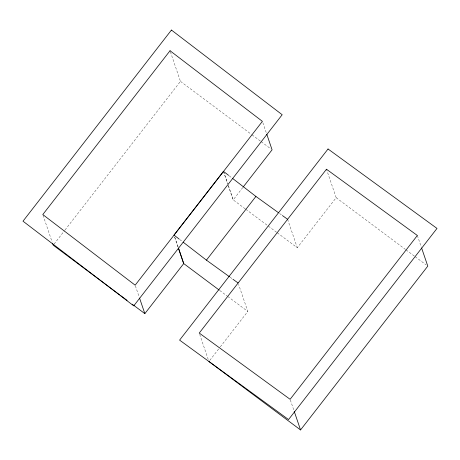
<?xml version="1.0" encoding="UTF-8"?>
<svg xmlns="http://www.w3.org/2000/svg" width="460" height="460" viewBox="0 0 460 460"><rect width="100%" height="100%" fill="white"/><g stroke="black" fill="none" stroke-linecap="round" stroke-linejoin="round"><path stroke-width="0.34" stroke-dasharray="2.3 1.72" d="M54.096 244.07L64.584 230.569M65.021 230.006L180.464 81.374L170.033 50.732M242.811 187.496L233.203 199.87L227.895 184.287M209.806 360.381L219.851 347.444M220.288 346.886L247.808 311.449L238.585 284.355M277.259 232.783L297.286 247.744L336.168 197.685L326.479 169.234M279.536 213.474L281.842 215.136M230.063 277.184L232.369 278.852M180.464 81.374L251.465 134.412M252.04 134.837L260.624 141.254M261.2 141.686L270.934 148.954M336.168 197.685L405.455 249.441M406.025 249.872L414.615 256.289M415.19 256.714L426.069 264.839M245.22 208.846L233.157 199.835L227.849 184.253M245.789 209.271L276.69 232.352M219.771 290.507L227.205 296.062M227.78 296.487L247.808 311.449M229.201 175.806L231.472 177.56M179.716 239.516L181.999 241.276M417.352 235.486L421.435 247.474M262.855 122.716L266.547 133.555M287.603 219.293L297.286 247.744M223.514 171.419L227.665 183.609M223.468 171.384L227.619 183.574M290.346 399.976L293.974 410.63M174.725 237.159L178.187 247.319M174.679 237.124L178.141 247.284M199.703 334.409L208.466 360.151M135.389 285.861L139.075 296.7M43.021 215.222L52.089 241.862"/><path stroke-width="0.69" d="M132.244 304.221L144.843 313.634L183.718 263.574L178.417 247.997L183.672 263.54L219.196 290.076M243.248 186.933L272.078 149.81L266.777 134.234M278.38 212.641L255.909 196.431L206.431 260.142L229.494 276.776M208.932 361.508L300.547 429.945L427.783 266.127L421.665 248.141M282.417 215.55L287.603 219.293M232.938 279.26L238.125 283.003M119.646 294.814L53.222 245.191L52.543 243.196M120.79 295.665L127.092 300.374M228.631 175.369L223.468 171.384L173.989 235.094L179.153 239.079M232.611 178.44L255.909 196.431M183.126 242.15L206.471 260.176M294.199 411.297L300.547 429.945M139.541 298.051L144.843 313.634M171.442 30.055L23 221.179L133.745 305.86L282.187 114.735L171.442 30.055M170.033 50.732L42.791 214.555L135.159 285.183L262.395 121.359L170.033 50.732M328.043 148.988L179.601 340.118L288.558 419.554L437 228.424L328.043 148.988M326.479 169.234L199.243 333.057L290.116 399.309L417.352 235.486L326.479 169.234"/></g></svg>
